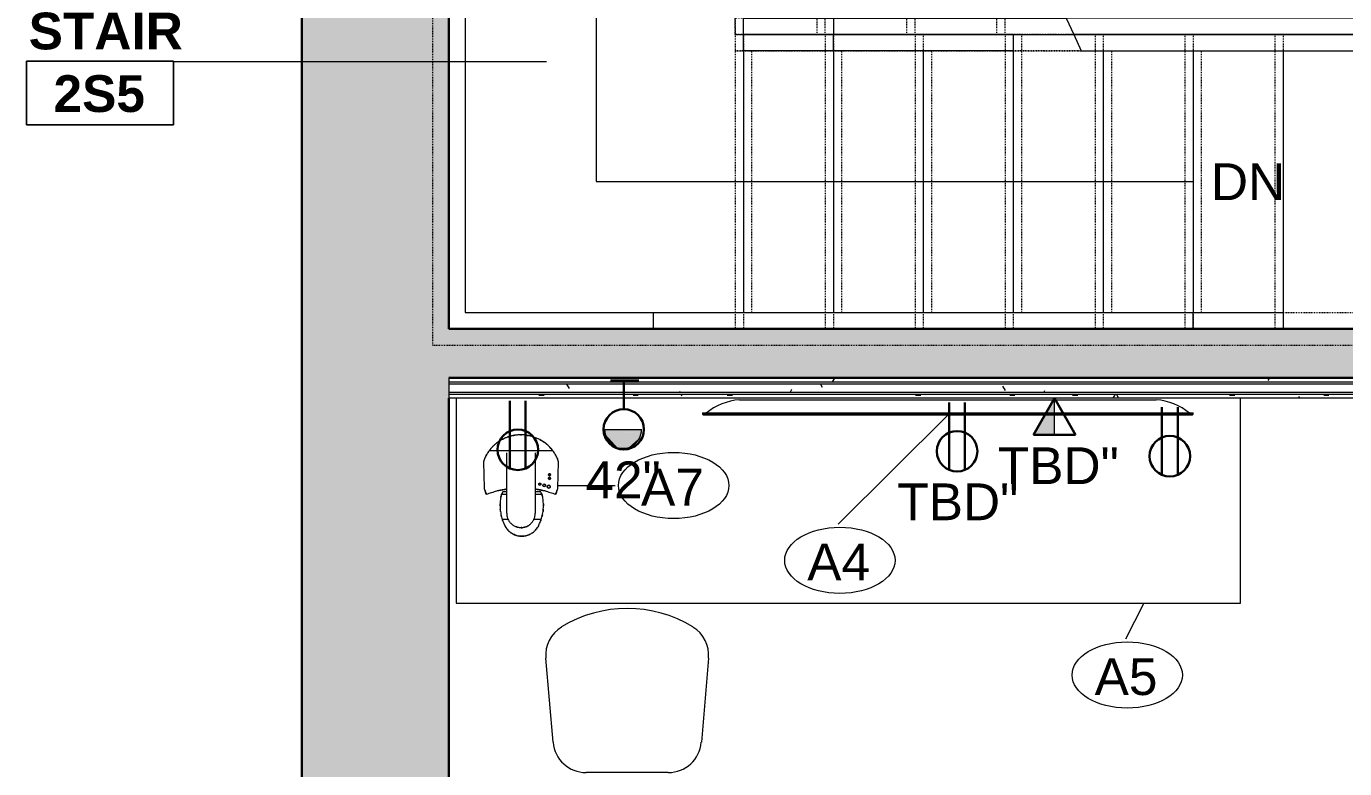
# Model space of a CAD drawing. Header units: inches. Extents: x -1176 to 1507, y -2563 to 978.
# Drawn here: x -1068.7 to -907.5, y -1163.1 to -1072.3 of the extents above; entities that cross this region are included whole.
import ezdxf

# ---------------------------------------------------------------- set-up
doc = ezdxf.new("R2010")
doc.units = ezdxf.units.IN
doc.header["$MEASUREMENT"] = 0
doc.linetypes.add('Overhead 1_16_', pattern=[0.101562, 0.0625, -0.039062])
for name, color, linetype, lineweight in [('A-ANNO-NOTE', 131, 'Continuous', 40), ('A-AREA-IDEN', 2, 'Continuous', 9), ('A-DETL-MBND', 5, 'Continuous', 18), ('A-FLOR', 192, 'Continuous', 18), ('A-FLOR-HRAL', 11, 'Continuous', 18), ('A-WALL', 113, 'Continuous', 18), ('A-WALL-PATT', 111, 'Continuous', 18), ('I-FURN', 30, 'Continuous', 9), ('I-WALL', 2, 'Continuous', 18), ('Q-CASE', 31, 'Continuous', 9), ('Q-SPCQ', 91, 'Continuous', 9), ('Q-SPCQ-IDEN', 132, 'Continuous', 9), ('S-STRS', 31, 'Continuous', 18), ('S-STRS-ANNO', 31, 'Continuous', 9), ('S-STRS-IDEN', 31, 'Continuous', 9), ('S-STRS-MBND', 31, 'Continuous', 18)]:
    doc.layers.add(name, color=color, linetype=linetype, lineweight=lineweight)
doc.styles.add('Arial', font='arial.ttf', dxfattribs={"height": 4.5})
doc.styles.add('Swis721 Lt BT', font='swissl.ttf', dxfattribs={"height": 4.5})
doc.styles.add('Swis721 Lt BT_B', font='', dxfattribs={"height": 4.5})
doc.styles.get('Swis721 Lt BT_B').set_extended_font_data('Swis721 Lt BT', bold=True)
pattern_1 = [(0, (0, 0), (15.36, 3.84), [0.634, -10.886, 0.634, -10.886, -61.44]), (0, (0, 0), (15.36, 3.84), [-23.04, 0.634, -22.406, 0.634, -10.886, -26.88]), (0, (0, 0), (15.36, 3.84), [-57.6, 0.634, -7.046, 0.634, -18.566]), (120, (5.76, 1.92), (-11.005538, 11.38215), [0.634, -10.886, 0.634, -10.886, -61.44]), (120, (5.76, 1.92), (-11.005538, 11.38215), [-23.04, 0.634, -22.406, 0.634, -10.886, -26.88]), (120, (5.76, 1.92), (-11.005538, 11.38215), [-57.6, 0.634, -7.046, 0.634, -18.566]), (240, (7.68, 9.6), (-4.354462, -15.22215), [0.634, -10.886, 0.634, -10.886, -61.44]), (240, (7.68, 9.6), (-4.354462, -15.22215), [-23.04, 0.634, -22.406, 0.634, -10.886, -26.88]), (240, (7.68, 9.6), (-4.354462, -15.22215), [-57.6, 0.634, -7.046, 0.634, -18.566])]

# ---------------------------------------------------------------- blocks, each defined once
blk = doc.blocks.new('Top Rail Type - Top Rail_Internal_-6954584-2nd Floor Power _ Signal')
at = {"layer": 'A-FLOR-HRAL', "lineweight": 9}
for p, q in [((-970.04, -1037.3), (-970.04, -1039.3)), ((-981.04, -1039.3), (-1015.06, -1039.3)), ((-1015.06, -1039.3), (-1015.06, -1107.3)), ((-970.04, -1039.3), (-981.04, -1039.3)), ((-956.5, -1039.3), (-970.04, -1039.3)), ((-1015.06, -1107.3), (-992.04, -1107.3)), ((-992.04, -1109.3), (-992.04, -1107.3)), ((-992.04, -1107.3), (-981.04, -1107.3)), ((-981.04, -1107.3), (-926.04, -1107.3)), ((-926.04, -1109.3), (-926.04, -1107.3)), ((-926.04, -1107.3), (-915.04, -1107.3)), ((-915.04, -1107.3), (-915.04, -1109.3))]:
    blk.add_line(p, q, dxfattribs=at)
blk = doc.blocks.new('Top Rail Type - Top Rail_Internal_-V12-2nd Floor Power _ Signal')
at = {"layer": 'A-FLOR-HRAL', "lineweight": 9}
for p, q in [((-1015.06, -1039.3), (-1015.06, -1107.3)), ((-970.04, -1039.3), (-1015.06, -1039.3)), ((-956.5, -1039.3), (-970.04, -1039.3)), ((-1015.06, -1107.3), (-992.04, -1107.3)), ((-992.04, -1107.3), (-926.04, -1107.3)), ((-926.04, -1107.3), (-915.04, -1107.3)), ((-915.04, -1107.3), (-915.04, -1109.3))]:
    blk.add_line(p, q, dxfattribs=at)
blk = doc.blocks.new('Top Rail Type - Top Rail_Internal_-6954602-2nd Floor Power _ Signal')
at = {"layer": 'A-DETL-MBND', "lineweight": 9}
for p, q in [((-981.04, -1073.3), (-981.04, -1071.3)), ((-981.04, -1071.3), (-970.04, -1071.3)), ((-970.04, -1071.3), (-941.58, -1071.3)), ((-970.04, -1071.3), (-970.04, -1073.3)), ((-970.04, -1073.3), (-981.04, -1073.3)), ((-981.04, -1075.3), (-981.04, -1073.3)), ((-981.04, -1073.3), (-970.04, -1073.3)), ((-948.04, -1073.3), (-970.04, -1073.3)), ((-970.04, -1075.3), (-970.04, -1073.3)), ((-970.04, -1073.3), (-948.04, -1073.3)), ((-970.04, -1075.3), (-981.04, -1075.3)), ((-948.04, -1075.3), (-970.04, -1075.3))]:
    blk.add_line(p, q, dxfattribs=at)
blk = doc.blocks.new('F-Chairs - Side 01-V21-2nd Floor Power _ Signal')
at = {"layer": 'I-FURN'}
for p, q in [((-9.07, 9.03), (-9.96, 19.32)), ((9.96, 19.32), (9.07, 9.03)), ((5.02, 5.32), (-5.02, 5.32)), ((-9.57, 3.52), (-8.8, 4.64)), ((8.8, 4.64), (9.57, 3.52))]:
    blk.add_line(p, q, dxfattribs=at)
for centre, radius, start, end in [((0, 10.06), 15.35, 58.407, 121.593), ((-5.91, 19.67), 4.06, 121.593, 184.9697), ((5.91, 19.67), 4.06, 355.0303, 58.407), ((-5.02, 9.38), 4.06, 184.9697, 270), ((5.02, 9.38), 4.06, 270, 355.0303), ((0, 17.51), 16.94, 235.6197, 304.3803), ((0, 17.51), 15.59, 235.6197, 304.3803)]:
    blk.add_arc(centre, radius, start, end, dxfattribs=at)
blk = doc.blocks.new('Desk47 - Desk-6998326-2nd Floor Power _ Signal')
at = {"layer": 'Q-CASE'}
for p, q in [((2222.59, 463.77), (2222.59, 438.71)), ((2318.5, 438.71), (2318.5, 463.77)), ((2222.59, 438.71), (2318.5, 438.71))]:
    blk.add_line(p, q, dxfattribs=at)
blk = doc.blocks.new('Top Rail Type - Top Rail_Internal_-V65-2nd Floor Power _ Signal')
at = {"layer": 'A-FLOR-HRAL', "linetype": 'Overhead 1_16_', "lineweight": 9}
for p, q in [((-1017.06, -1037.3), (-1017.06, -1109.3)), ((-971.04, -1037.3), (-1017.06, -1037.3)), ((-957.44, -1037.3), (-971.04, -1037.3)), ((-1015.06, -1039.3), (-1015.06, -1107.3)), ((-971.04, -1039.3), (-1015.06, -1039.3)), ((-956.5, -1039.3), (-971.04, -1039.3)), ((-1015.06, -1107.3), (-993.04, -1107.3)), ((-993.04, -1107.3), (-905.04, -1107.3)), ((-905.04, -1107.3), (-894.04, -1107.3)), ((-894.04, -1107.3), (-894.04, -1109.3)), ((-1017.06, -1109.3), (-993.04, -1109.3)), ((-993.04, -1109.3), (-905.04, -1109.3)), ((-905.04, -1109.3), (-894.04, -1109.3))]:
    blk.add_line(p, q, dxfattribs=at)
at = {"layer": 'A-FLOR-HRAL', "lineweight": 9}
for p, q in [((-957.44, -1037.3), (-956.5, -1039.3)), ((-899.54, -1037.3), (-957.44, -1037.3)), ((-894.04, -1039.3), (-894.04, -1037.3)), ((-894.04, -1039.3), (-956.5, -1039.3))]:
    blk.add_line(p, q, dxfattribs=at)
blk = doc.blocks.new('Top Rail Type - Top Rail_Internal_-7064918-2nd Floor Power _ Signal')
at = {"layer": 'A-FLOR-HRAL', "linetype": 'Overhead 1_16_', "lineweight": 9}
for p, q in [((-982.04, -1073.3), (-982.04, -1071.3)), ((-971.04, -1071.3), (-982.04, -1071.3)), ((-941.58, -1071.3), (-971.04, -1071.3)), ((-971.04, -1073.3), (-982.04, -1073.3)), ((-982.04, -1073.3), (-982.04, -1075.3)), ((-982.04, -1073.3), (-971.04, -1073.3)), ((-940.65, -1073.3), (-971.04, -1073.3)), ((-971.04, -1073.3), (-940.65, -1073.3)), ((-982.04, -1075.3), (-971.04, -1075.3)), ((-971.04, -1075.3), (-939.72, -1075.3))]:
    blk.add_line(p, q, dxfattribs=at)
at = {"layer": 'A-FLOR-HRAL', "lineweight": 9}
for p, q in [((-941.58, -1071.3), (-940.65, -1073.3)), ((-894.04, -1071.3), (-941.58, -1071.3)), ((-894.04, -1073.3), (-894.04, -1071.3)), ((-894.04, -1073.3), (-940.65, -1073.3)), ((-940.65, -1073.3), (-939.72, -1075.3)), ((-940.65, -1073.3), (-894.04, -1073.3)), ((-894.04, -1073.3), (-894.04, -1075.3)), ((-939.72, -1075.3), (-894.04, -1075.3))]:
    blk.add_line(p, q, dxfattribs=at)
blk = doc.blocks.new('A-Flat_Screen_TV - OLED 65B6P 65_-7076475-2nd Floor Power _ Signal')
at = {"layer": 'Q-SPCQ'}
for p, q in [((-29.94, 0.06), (29.94, 0.06)), ((-29.94, 0.06), (-29.94, 0)), ((29.94, 0), (29.94, 0.06)), ((-30, 0), (30, 0)), ((-30, 0), (-30, -0.19)), ((30, -0.19), (-30, -0.19)), ((30, -0.19), (30, 0)), ((25.5, -1.81), (-25.5, -1.81))]:
    blk.add_line(p, q, dxfattribs=at)
for centre, start, end in [((-24.9, 5.58), 231.0344, 265.3628), ((24.9, 5.58), 274.6372, 308.9656)]:
    blk.add_arc(centre, 7.41, start, end, dxfattribs=at)
blk = doc.blocks.new('Keurig_Coffee_Maker_18764 - Keurig_Coffee_Maker_18764-V105-2nd Floor Power _ Signal')
at = {"layer": 'Q-SPCQ'}
for p, q in [((-0.05, 6.52), (0, 6.52)), ((-0.05, 6.52), (0, 6.52)), ((3.9, 4.57), (-3.9, 4.57)), ((-1.75, -3.08), (-1.75, 4.31)), ((1.75, 4.31), (1.75, -3.08)), ((-1.75, -0.79), (-2.38, -0.79)), ((-1.75, -0.47), (-2.24, -0.47)), ((2.42, -0.47), (1.75, -0.47)), ((2.56, -0.79), (1.75, -0.79)), ((-2.29, -3.82), (-1.56, -3.82)), ((-0.6, -4.72), (-0.61, -4.75)), ((-0.6, -4.72), (-0.61, -4.75)), ((-0.6, -4.72), (-0.61, -4.75)), ((-0.61, -4.75), (-0.53, -4.77)), ((-0.53, -4.77), (-0.61, -4.75)), ((-0.61, -4.75), (-0.53, -4.77)), ((-0.53, -4.77), (-0.61, -4.75)), ((-0.61, -4.75), (-0.53, -4.77)), ((-0.53, -4.77), (-0.61, -4.75)), ((-0.6, -4.72), (-0.52, -4.74)), ((-0.52, -4.74), (-0.6, -4.72)), ((-0.6, -4.72), (-0.52, -4.74)), ((-0.52, -4.74), (-0.6, -4.72)), ((-0.6, -4.72), (-0.52, -4.74)), ((-0.52, -4.74), (-0.6, -4.72)), ((-0.53, -4.77), (-0.52, -4.74)), ((-0.53, -4.77), (-0.52, -4.74)), ((-0.53, -4.77), (-0.52, -4.74)), ((-0.51, -4.75), (-0.43, -4.77)), ((-0.51, -4.75), (-0.51, -4.78)), ((-0.43, -4.8), (-0.51, -4.78)), ((-0.43, -4.77), (-0.35, -4.79)), ((-0.43, -4.8), (-0.43, -4.77)), ((-0.36, -4.82), (-0.43, -4.8)), ((-0.35, -4.79), (-0.36, -4.82)), ((-0.3, -4.8), (-0.31, -4.83)), ((-0.11, -4.85), (-0.31, -4.83)), ((-0.3, -4.8), (-0.11, -4.82)), ((-0.11, -4.82), (-0.11, -4.85)), ((-0.04, -4.82), (0.03, -4.82)), ((-0.04, -4.82), (-0.04, -4.86)), ((0.03, -4.82), (0.12, -4.82)), ((0.12, -4.82), (0.03, -4.82)), ((0.03, -4.85), (0.03, -4.82)), ((0.12, -4.82), (0.2, -4.81)), ((0.12, -4.82), (0.13, -4.85)), ((0.2, -4.81), (0.2, -4.84)), ((0.27, -4.8), (0.3, -4.8)), ((0.28, -4.83), (0.27, -4.8)), ((0.44, -4.8), (0.28, -4.83)), ((0.34, -4.79), (0.43, -4.77)), ((0.43, -4.77), (0.49, -4.75)), ((0.44, -4.77), (0.45, -4.8)), ((0.5, -4.78), (0.44, -4.8)), ((0.44, -4.8), (0.44, -4.8)), ((0.44, -4.8), (0.44, -4.8)), ((0.49, -4.75), (0.46, -4.76)), ((0.46, -4.76), (0.52, -4.75)), ((0.46, -4.76), (0.47, -4.79)), ((0.52, -4.78), (0.47, -4.79)), ((0.47, -4.79), (0.5, -4.78)), ((0.5, -4.78), (0.49, -4.75)), ((0.49, -4.75), (0.49, -4.75)), ((0.49, -4.75), (0.5, -4.78)), ((0.49, -4.75), (0.5, -4.78)), ((0.51, -4.78), (0.5, -4.75)), ((0.5, -4.78), (0.5, -4.78)), ((0.52, -4.75), (0.52, -4.78)), ((0.57, -4.73), (0.64, -4.7)), ((0.57, -4.73), (0.58, -4.76)), ((0.65, -4.73), (0.58, -4.76)), ((0.65, -4.73), (0.64, -4.7)), ((0.74, -4.66), (0.7, -4.68)), ((0.7, -4.68), (0.74, -4.66)), ((0.7, -4.68), (0.71, -4.71)), ((0.76, -4.68), (0.71, -4.71)), ((0.71, -4.71), (0.75, -4.69)), ((0.74, -4.66), (0.89, -4.58)), ((0.9, -4.61), (0.76, -4.68)), ((0.89, -4.58), (0.91, -4.61)), ((0.89, -4.58), (0.9, -4.61)), ((1.56, -3.82), (2.47, -3.82)), ((0.03, -4.85), (-0.04, -4.86)), ((0.03, -4.85), (0.13, -4.85)), ((0.13, -4.85), (0.03, -4.85)), ((0.2, -4.84), (0.13, -4.85))]:
    blk.add_line(p, q, dxfattribs=at)
at = {"layer": 'Q-SPCQ', "flags": 128}
for points in [[(-4.6, 3.21), (-4.56, 1.59), (-4.52, 0.02)], [(4.52, 0.02), (4.56, 1.59), (4.6, 3.21)]]:
    blk.add_lwpolyline(points, dxfattribs=at)
at = {"layer": 'Q-SPCQ'}
for centre, radius, start, end in [((3.48, 1.64), 0.125, 90, 270), ((3.48, 1.64), 0.125, 270, 90), ((2.3, 0.48), 0.125, 90, 270), ((2.3, 0.48), 0.125, 270, 90), ((2.84, 0.34), 0.156, 90, 270), ((2.84, 0.34), 0.156, 270, 90), ((3.4, 0.17), 0.187, 90, 270), ((3.48, 1.19), 0.125, 90, 270), ((3.4, 0.17), 0.187, 270, 90), ((3.48, 1.19), 0.125, 270, 90)]:
    blk.add_arc(centre, radius, start, end, dxfattribs=at)
for points, knots in [([(-0.05, 6.52), (-0.17, 6.51), (-0.34, 6.51), (-0.57, 6.49), (-0.74, 6.47), (-0.9, 6.44), (-1.07, 6.41), (-1.22, 6.37), (-1.38, 6.32), (-1.53, 6.28), (-1.68, 6.23), (-1.82, 6.17), (-2.01, 6.09), (-2.25, 5.98), (-2.6, 5.78), (-3.02, 5.49), (-3.49, 5.07), (-3.77, 4.75), (-3.9, 4.57)], [0, 0, 0, 0, 0.071429, 0.107143, 0.142857, 0.178571, 0.214286, 0.25, 0.285714, 0.321429, 0.357143, 0.392857, 0.428571, 0.5, 0.571429, 0.714286, 0.857143, 1, 1, 1, 1]), ([(-0.95, 6.43), (-0.9, 6.44), (-0.84, 6.45), (-0.78, 6.46), (-0.77, 6.46)], [0.7967468, 0.7967468, 0.7967468, 0.7967468, 0.83333333, 0.8389164, 0.8389164, 0.8389164, 0.8389164]), ([(2.29, 5.93), (2.15, 6), (1.95, 6.1), (1.67, 6.21), (1.49, 6.28), (1.34, 6.32), (1.23, 6.35), (1.11, 6.38), (1, 6.41), (0.88, 6.43), (0.76, 6.45), (0.63, 6.47), (0.47, 6.49), (0.26, 6.51), (0.09, 6.52), (0, 6.52)], [0, 0, 0, 0, 0.2, 0.3, 0.4, 0.45, 0.5, 0.55, 0.6, 0.65, 0.7, 0.75, 0.8, 0.9, 1, 1, 1, 1]), ([(0.86, 6.44), (0.84, 6.44), (0.79, 6.45), (0.74, 6.46), (0.71, 6.46)], [0.6380075, 0.6380075, 0.6380075, 0.6380075, 0.66666667, 0.70124078, 0.70124078, 0.70124078, 0.70124078]), ([(0.71, 6.46), (0.74, 6.46), (0.79, 6.45), (0.84, 6.44), (0.86, 6.44)], [0.29875922, 0.29875922, 0.29875922, 0.29875922, 0.33333333, 0.3619925, 0.3619925, 0.3619925, 0.3619925]), ([(-3.29, 5.25), (-3.33, 5.21), (-3.38, 5.16), (-3.43, 5.11), (-3.44, 5.1)], [0.69518211, 0.69518211, 0.69518211, 0.69518211, 0.75, 0.76572997, 0.76572997, 0.76572997, 0.76572997]), ([(-3.44, 5.1), (-3.43, 5.11), (-3.38, 5.16), (-3.33, 5.21), (-3.29, 5.25)], [0.1564995, 0.1564995, 0.1564995, 0.1564995, 0.16666667, 0.20361514, 0.20361514, 0.20361514, 0.20361514]), ([(-2.92, 5.56), (-2.89, 5.58), (-2.83, 5.62), (-2.76, 5.67), (-2.72, 5.7)], [0.31217337, 0.31217337, 0.31217337, 0.31217337, 0.33333333, 0.36744629, 0.36744629, 0.36744629, 0.36744629]), ([(-2.71, 5.7), (-2.75, 5.67), (-2.82, 5.63), (-2.89, 5.58), (-2.91, 5.56)], [0.45011637, 0.45011637, 0.45011637, 0.45011637, 0.5, 0.53251443, 0.53251443, 0.53251443, 0.53251443]), ([(-2.1, 6.05), (-2.13, 6.04), (-2.2, 6), (-2.28, 5.96), (-2.32, 5.94)], [0.21472031, 0.21472031, 0.21472031, 0.21472031, 0.25, 0.2976691, 0.2976691, 0.2976691, 0.2976691]), ([(-1.68, 6.23), (-1.62, 6.25), (-1.55, 6.27), (-1.48, 6.3), (-1.45, 6.3)], [0.62860412, 0.62860412, 0.62860412, 0.62860412, 0.66666667, 0.6809642, 0.6809642, 0.6809642, 0.6809642]), ([(1.62, 6.23), (1.6, 6.23), (1.57, 6.25), (1.54, 6.26), (1.52, 6.26)], [0.30422338, 0.30422338, 0.30422338, 0.30422338, 0.33333333, 0.34939051, 0.34939051, 0.34939051, 0.34939051]), ([(1.52, 6.26), (1.54, 6.26), (1.57, 6.25), (1.6, 6.23), (1.62, 6.23)], [0.65060949, 0.65060949, 0.65060949, 0.65060949, 0.66666667, 0.69577662, 0.69577662, 0.69577662, 0.69577662]), ([(2.85, 5.59), (2.8, 5.62), (2.62, 5.75), (2.43, 5.85), (2.29, 5.93)], [0.8, 0.8, 0.8, 0.8, 0.85, 1, 1, 1, 1]), ([(3.39, 5.15), (3.3, 5.23), (3.18, 5.34), (3.06, 5.44), (3.04, 5.45)], [0.585474, 0.585474, 0.585474, 0.585474, 0.7, 0.7283145, 0.7283145, 0.7283145, 0.7283145]), ([(3.04, 5.45), (3.15, 5.37), (3.27, 5.27), (3.38, 5.16), (3.39, 5.15)], [0.2716855, 0.2716855, 0.2716855, 0.2716855, 0.4, 0.414526, 0.414526, 0.414526, 0.414526]), ([(3.85, 4.63), (3.84, 4.65), (3.75, 4.77), (3.65, 4.88), (3.56, 4.97)], [0.3739159, 0.3739159, 0.3739159, 0.3739159, 0.4, 0.5097654, 0.5097654, 0.5097654, 0.5097654]), ([(-4.2, 4.12), (-4.2, 4.11), (-4.23, 4.06), (-4.26, 4), (-4.28, 3.96)], [0.4751172, 0.4751172, 0.4751172, 0.4751172, 0.5, 0.6286599, 0.6286599, 0.6286599, 0.6286599]), ([(-4.28, 3.96), (-4.26, 4), (-4.23, 4.06), (-4.2, 4.11), (-4.2, 4.12)], [0.3713401, 0.3713401, 0.3713401, 0.3713401, 0.5, 0.5248828, 0.5248828, 0.5248828, 0.5248828]), ([(3.48, 1.51), (3.47, 1.51), (3.46, 1.51), (3.44, 1.52), (3.42, 1.53), (3.4, 1.54), (3.39, 1.56), (3.37, 1.58), (3.36, 1.61), (3.36, 1.64), (3.36, 1.66)], [0, 0, 0, 0, 0.0555556, 0.1111111, 0.1666667, 0.2222222, 0.2777778, 0.3333333, 0.4444444, 0.5555556, 0.5555556, 0.5555556, 0.5555556]), ([(3.4, 1.73), (3.4, 1.73), (3.41, 1.74), (3.44, 1.75), (3.46, 1.76), (3.48, 1.76)], [0.7777778, 0.7777778, 0.7777778, 0.7777778, 0.7916667, 0.8611111, 1, 1, 1, 1]), ([(3.61, 1.66), (3.61, 1.64), (3.61, 1.61), (3.59, 1.58), (3.58, 1.56), (3.56, 1.54), (3.53, 1.52), (3.5, 1.51), (3.48, 1.51)], [0.4444444, 0.4444444, 0.4444444, 0.4444444, 0.5833333, 0.6527778, 0.7222222, 0.7916667, 0.8611111, 1, 1, 1, 1]), ([(2.3, 0.35), (2.3, 0.35), (2.28, 0.36), (2.27, 0.36), (2.26, 0.36), (2.24, 0.37), (2.23, 0.38), (2.22, 0.39), (2.21, 0.4), (2.19, 0.42), (2.18, 0.46), (2.18, 0.5), (2.19, 0.54), (2.2, 0.55), (2.22, 0.57), (2.23, 0.58), (2.26, 0.6), (2.28, 0.6), (2.3, 0.6)], [0, 0, 0, 0, 0.055556, 0.083333, 0.111111, 0.166667, 0.194444, 0.222222, 0.277778, 0.333333, 0.444444, 0.583333, 0.652778, 0.722222, 0.756944, 0.791667, 0.861111, 1, 1, 1, 1]), ([(2.3, 0.6), (2.31, 0.6), (2.33, 0.6), (2.35, 0.6), (2.36, 0.59), (2.38, 0.58), (2.39, 0.57), (2.4, 0.56), (2.42, 0.53), (2.43, 0.5), (2.43, 0.46), (2.42, 0.42), (2.4, 0.4), (2.39, 0.39), (2.38, 0.38), (2.35, 0.36), (2.32, 0.35), (2.3, 0.35)], [0, 0, 0, 0, 0.055556, 0.111111, 0.166667, 0.194444, 0.222222, 0.277778, 0.333333, 0.444444, 0.583333, 0.652778, 0.722222, 0.756944, 0.791667, 0.861111, 1, 1, 1, 1]), ([(2.79, 0.19), (2.78, 0.19), (2.77, 0.2), (2.75, 0.21), (2.74, 0.22), (2.72, 0.24), (2.7, 0.27), (2.68, 0.31), (2.69, 0.36), (2.7, 0.41), (2.72, 0.43), (2.73, 0.44), (2.74, 0.45), (2.74, 0.45)], [0.1111111, 0.1111111, 0.1111111, 0.1111111, 0.1666667, 0.1944444, 0.2222222, 0.2777778, 0.3333333, 0.4444444, 0.5833333, 0.6527778, 0.7222222, 0.7569444, 0.7777778, 0.7777778, 0.7777778, 0.7777778]), ([(2.84, 0.49), (2.85, 0.49), (2.87, 0.49), (2.88, 0.49), (2.9, 0.48), (2.92, 0.47), (2.93, 0.46), (2.95, 0.45), (2.96, 0.43), (2.98, 0.4), (3, 0.36), (3, 0.31), (2.99, 0.27), (2.98, 0.26), (2.98, 0.26)], [0, 0, 0, 0, 0.0555556, 0.0833333, 0.1111111, 0.1666667, 0.1944444, 0.2222222, 0.2777778, 0.3333333, 0.4444444, 0.5833333, 0.6527778, 0.6666667, 0.6666667, 0.6666667, 0.6666667]), ([(2.94, 0.22), (2.94, 0.22), (2.94, 0.21), (2.93, 0.2), (2.9, 0.19), (2.88, 0.18), (2.85, 0.18), (2.84, 0.18)], [0.7777778, 0.7777778, 0.7777778, 0.7777778, 0.7916667, 0.8263889, 0.8611111, 0.9305556, 1, 1, 1, 1]), ([(3.21, 0.17), (3.21, 0.19), (3.21, 0.21), (3.23, 0.25), (3.25, 0.28), (3.26, 0.3), (3.27, 0.31), (3.27, 0.31)], [0.5117541, 0.5117541, 0.5117541, 0.5117541, 0.5833333, 0.6527778, 0.7222222, 0.7569444, 0.7777778, 0.7777778, 0.7777778, 0.7777778]), ([(3.48, 1.06), (3.47, 1.06), (3.46, 1.06), (3.44, 1.07), (3.42, 1.08), (3.4, 1.09), (3.39, 1.11), (3.37, 1.13), (3.36, 1.17), (3.36, 1.21), (3.37, 1.24), (3.38, 1.27), (3.4, 1.29), (3.44, 1.31), (3.46, 1.31), (3.48, 1.31)], [0, 0, 0, 0, 0.055556, 0.111111, 0.166667, 0.222222, 0.277778, 0.333333, 0.444444, 0.583333, 0.652778, 0.722222, 0.791667, 0.861111, 1, 1, 1, 1]), ([(3.4, 0.36), (3.41, 0.36), (3.43, 0.35), (3.45, 0.35), (3.46, 0.35), (3.46, 0.34)], [0, 0, 0, 0, 0.0555556, 0.0833333, 0.1111111, 0.1111111, 0.1111111, 0.1111111]), ([(3.61, 1.21), (3.61, 1.19), (3.61, 1.16), (3.59, 1.13), (3.58, 1.11), (3.57, 1.1), (3.56, 1.09), (3.53, 1.07), (3.5, 1.06), (3.48, 1.06)], [0.4444444, 0.4444444, 0.4444444, 0.4444444, 0.5833333, 0.6527778, 0.7222222, 0.7569444, 0.7916667, 0.8611111, 1, 1, 1, 1]), ([(3.58, 0.2), (3.59, 0.17), (3.59, 0.13), (3.57, 0.08), (3.55, 0.06), (3.53, 0.04), (3.51, 0.02), (3.5, 0.01), (3.5, 0.01)], [0.4444444, 0.4444444, 0.4444444, 0.4444444, 0.5833333, 0.6527778, 0.7222222, 0.7569444, 0.7916667, 0.8262277, 0.8262277, 0.8262277, 0.8262277]), ([(3.52, 0.31), (3.53, 0.3), (3.54, 0.29), (3.56, 0.26), (3.57, 0.24), (3.58, 0.23)], [0.2222222, 0.2222222, 0.2222222, 0.2222222, 0.2777778, 0.3333333, 0.3930826, 0.3930826, 0.3930826, 0.3930826]), ([(-2.94, -0.35), (-2.62, -0.27), (-2.22, -0.19), (-1.82, -0.13), (-1.75, -0.12)], [0, 0, 0, 0, 0.1666667, 0.2038689, 0.2038689, 0.2038689, 0.2038689]), ([(-1.89, -0.14), (-1.95, -0.15), (-2.3, -0.21), (-2.65, -0.28), (-2.94, -0.35)], [0.8210261, 0.8210261, 0.8210261, 0.8210261, 0.85, 1, 1, 1, 1]), ([(-2.4, -0.85), (-2.39, -0.83), (-2.38, -0.79), (-2.36, -0.74), (-2.34, -0.7), (-2.34, -0.68), (-2.33, -0.67)], [0, 0, 0, 0, 0.0555556, 0.1111111, 0.1388889, 0.1661222, 0.1661222, 0.1661222, 0.1661222]), ([(-2.24, -0.47), (-2.24, -0.47), (-2.24, -0.47), (-2.24, -0.48), (-2.25, -0.49), (-2.26, -0.51), (-2.27, -0.53), (-2.28, -0.55), (-2.29, -0.57), (-2.29, -0.58), (-2.3, -0.6), (-2.31, -0.62), (-2.33, -0.66), (-2.35, -0.72), (-2.37, -0.76), (-2.38, -0.79)], [0.5262054, 0.5262054, 0.5262054, 0.5262054, 0.5555556, 0.6111111, 0.6388889, 0.6666667, 0.7083333, 0.75, 0.7708333, 0.78125, 0.7916667, 0.8333333, 0.875, 0.9166667, 1, 1, 1, 1]), ([(1.75, -0.12), (1.82, -0.13), (2.22, -0.19), (2.62, -0.27), (2.94, -0.35)], [0.7961218, 0.7961218, 0.7961218, 0.7961218, 0.8333333, 1, 1, 1, 1]), ([(2.56, -0.79), (2.56, -0.77), (2.54, -0.73), (2.52, -0.68), (2.51, -0.65), (2.49, -0.62), (2.48, -0.6), (2.47, -0.58), (2.46, -0.56), (2.46, -0.54), (2.45, -0.52), (2.44, -0.51), (2.43, -0.49), (2.43, -0.48), (2.42, -0.47), (2.42, -0.47), (2.42, -0.47)], [0, 0, 0, 0, 0.0555556, 0.1111111, 0.1388889, 0.1666667, 0.1944444, 0.2222222, 0.25, 0.2777778, 0.3055556, 0.3333333, 0.3611111, 0.3888889, 0.4444444, 0.4737946, 0.4737946, 0.4737946, 0.4737946]), ([(2.52, -0.67), (2.52, -0.68), (2.53, -0.7), (2.54, -0.74), (2.56, -0.79), (2.58, -0.83), (2.58, -0.85)], [0.8338778, 0.8338778, 0.8338778, 0.8338778, 0.8611111, 0.8888889, 0.9444444, 1, 1, 1, 1]), ([(3.4, -0.02), (3.39, -0.02), (3.37, -0.02), (3.35, -0.01), (3.34, -0.01), (3.33, -0.01)], [0, 0, 0, 0, 0.0555556, 0.0833333, 0.1111111, 0.1111111, 0.1111111, 0.1111111]), ([(3.44, -0.01), (3.44, -0.01), (3.43, -0.02), (3.41, -0.02), (3.4, -0.02)], [0.92827136, 0.92827136, 0.92827136, 0.92827136, 0.93055556, 1, 1, 1, 1]), ([(-1.75, -3.08), (-1.75, -3.18), (-1.73, -3.38), (-1.66, -3.67), (-1.55, -3.9), (-1.45, -4.07), (-1.36, -4.19), (-1.26, -4.3), (-1.14, -4.4), (-1.02, -4.5), (-0.9, -4.58), (-0.76, -4.65), (-0.62, -4.72), (-0.47, -4.77), (-0.3, -4.8), (-0.12, -4.83), (0.08, -4.83), (0.28, -4.81), (0.47, -4.77), (0.65, -4.7), (0.83, -4.62), (0.99, -4.52), (1.15, -4.4), (1.28, -4.27), (1.4, -4.13), (1.51, -3.97), (1.62, -3.75), (1.72, -3.46), (1.75, -3.21), (1.75, -3.08)], [0, 0, 0, 0, 0.055556, 0.111111, 0.166667, 0.194444, 0.222222, 0.25, 0.277778, 0.305556, 0.333333, 0.361111, 0.388889, 0.416667, 0.444444, 0.479167, 0.513889, 0.548611, 0.583333, 0.618056, 0.652778, 0.6875, 0.722222, 0.756944, 0.791667, 0.826389, 0.861111, 0.930556, 1, 1, 1, 1]), ([(2.72, -2.59), (2.72, -2.6), (2.71, -2.69), (2.71, -2.78), (2.7, -2.86)], [0.38887206, 0.38887206, 0.38887206, 0.38887206, 0.4, 0.46606846, 0.46606846, 0.46606846, 0.46606846]), ([(-2.38, -3.52), (-2.39, -3.45), (-2.41, -3.36), (-2.44, -3.27), (-2.44, -3.26)], [0.3370694, 0.3370694, 0.3370694, 0.3370694, 0.4, 0.41654848, 0.41654848, 0.41654848, 0.41654848]), ([(-2.21, -4.05), (-2.22, -4.03), (-2.23, -3.98), (-2.25, -3.94), (-2.25, -3.93)], [0.17849533, 0.17849533, 0.17849533, 0.17849533, 0.2, 0.21629659, 0.21629659, 0.21629659, 0.21629659]), ([(-1.37, -5.35), (-1.4, -5.33), (-1.51, -5.23), (-1.7, -5.03), (-1.84, -4.83), (-1.9, -4.72)], [0.2514335, 0.2514335, 0.2514335, 0.2514335, 0.3333333, 0.6666667, 1, 1, 1, 1]), ([(-0.54, -5.79), (-0.61, -5.77), (-0.72, -5.74), (-0.81, -5.69), (-0.84, -5.68)], [0.743068, 0.743068, 0.743068, 0.743068, 0.8333333, 0.8659614, 0.8659614, 0.8659614, 0.8659614]), ([(0.57, -5.83), (0.55, -5.83), (0.25, -5.89), (-0.07, -5.88), (-0.37, -5.83), (-0.39, -5.83)], [0.3169727, 0.3169727, 0.3169727, 0.3169727, 0.3333333, 0.6666667, 0.6832336, 0.6832336, 0.6832336, 0.6832336]), ([(1.02, -5.68), (1, -5.69), (0.9, -5.73), (0.8, -5.77), (0.72, -5.79)], [0.1342297, 0.1342297, 0.1342297, 0.1342297, 0.1666667, 0.2573673, 0.2573673, 0.2573673, 0.2573673]), ([(1.86, -5.04), (1.79, -5.13), (1.69, -5.24), (1.58, -5.33), (1.55, -5.35)], [0.3544942, 0.3544942, 0.3544942, 0.3544942, 0.6666667, 0.7490333, 0.7490333, 0.7490333, 0.7490333])]:
    blk.add_open_spline(points, degree=3, knots=knots, dxfattribs=at)
for points in [[(-0.78, 6.46), (-0.84, 6.45), (-0.89, 6.44), (-0.94, 6.43)], [(0.08, 6.52), (0.05, 6.52), (0.03, 6.52), (0, 6.52)], [(0, 6.52), (0.03, 6.52), (0.05, 6.52), (0.08, 6.52)], [(-2.33, 5.93), (-2.25, 5.97), (-2.18, 6.01), (-2.1, 6.05)], [(-1.5, 6.29), (-1.55, 6.27), (-1.61, 6.25), (-1.66, 6.23)], [(-1.45, 6.3), (-1.46, 6.3), (-1.48, 6.29), (-1.5, 6.29)], [(2.29, 5.93), (2.48, 5.83), (2.67, 5.72), (2.85, 5.59)], [(3.9, 4.57), (3.75, 4.77), (3.43, 5.13), (2.89, 5.58), (2.49, 5.82), (2.29, 5.93)], [(3.57, 4.97), (3.67, 4.86), (3.76, 4.75), (3.85, 4.63)], [(-3.9, 4.57), (-4, 4.43), (-4.19, 4.15), (-4.43, 3.69), (-4.55, 3.38), (-4.6, 3.21)], [(-4.44, 3.63), (-4.45, 3.61), (-4.46, 3.59), (-4.47, 3.57)], [(-4.47, 3.57), (-4.46, 3.59), (-4.45, 3.61), (-4.44, 3.63)], [(4.6, 3.21), (4.55, 3.38), (4.43, 3.69), (4.19, 4.15), (4, 4.43), (3.9, 4.57)], [(4.47, 3.57), (4.46, 3.59), (4.45, 3.61), (4.45, 3.62)], [(4.45, 3.62), (4.45, 3.61), (4.46, 3.59), (4.47, 3.57)], [(3.48, 1.76), (3.49, 1.76), (3.51, 1.76), (3.53, 1.75), (3.55, 1.74), (3.56, 1.73), (3.58, 1.72), (3.59, 1.7), (3.59, 1.7)], [(-4.52, 0.02), (-4.48, -0.11), (-4.39, -0.36), (-4.29, -0.61), (-4.23, -0.74)], [(3.23, 0.08), (3.22, 0.1), (3.22, 0.12), (3.21, 0.14)], [(3.33, 0.34), (3.35, 0.35), (3.37, 0.36), (3.4, 0.36)], [(3.48, 1.31), (3.49, 1.31), (3.51, 1.31), (3.53, 1.31), (3.55, 1.3), (3.56, 1.28), (3.58, 1.27), (3.59, 1.26), (3.59, 1.25)], [(4.23, -0.74), (4.29, -0.61), (4.39, -0.36), (4.48, -0.11), (4.52, 0.02)], [(-4.44, -0.22), (-4.41, -0.31), (-4.34, -0.48), (-4.27, -0.65), (-4.23, -0.74)], [(-4.23, -0.74), (-4.27, -0.65), (-4.34, -0.48), (-4.41, -0.31), (-4.44, -0.22)], [(-4.23, -0.74), (-4.02, -0.66), (-3.59, -0.52), (-3.15, -0.4), (-2.94, -0.35)], [(-2.49, -1.24), (-2.53, -1.46), (-2.57, -1.89), (-2.56, -2.55), (-2.46, -3.2), (-2.36, -3.62), (-2.29, -3.82)], [(-2.38, -0.79), (-2.4, -0.86), (-2.45, -1.01), (-2.48, -1.17), (-2.49, -1.24)], [(-2.45, -1.05), (-2.44, -0.98), (-2.42, -0.92), (-2.4, -0.85)], [(-2.07, -0.17), (-1.98, -0.16), (-1.9, -0.15), (-1.81, -0.13)], [(2.94, -0.35), (2.58, -0.26), (2.22, -0.19), (1.86, -0.14)], [(1.9, -0.15), (2.25, -0.2), (2.59, -0.27), (2.94, -0.35)], [(2.47, -3.82), (2.54, -3.62), (2.65, -3.2), (2.74, -2.55), (2.75, -1.89), (2.71, -1.46), (2.68, -1.24)], [(2.68, -1.24), (2.67, -1.17), (2.63, -1.01), (2.59, -0.86), (2.56, -0.79)], [(2.58, -0.85), (2.6, -0.92), (2.62, -0.98), (2.64, -1.05)], [(2.94, -0.35), (3.15, -0.4), (3.59, -0.52), (4.02, -0.66), (4.23, -0.74)], [(4.23, -0.74), (4.27, -0.65), (4.34, -0.48), (4.41, -0.31), (4.44, -0.22)], [(4.44, -0.22), (4.41, -0.31), (4.34, -0.48), (4.27, -0.65), (4.23, -0.74)], [(-2.56, -2.15), (-2.56, -2.08), (-2.56, -2), (-2.55, -1.93)], [(-2.51, -2.85), (-2.52, -2.77), (-2.53, -2.68), (-2.54, -2.59)], [(2.74, -1.93), (2.74, -2), (2.74, -2.07), (2.74, -2.15)], [(-2.29, -3.82), (-2.24, -3.96), (-2.14, -4.23), (-2.02, -4.49), (-1.96, -4.62)], [(-1.96, -4.62), (-1.88, -4.77), (-1.7, -5.05), (-1.34, -5.4), (-0.91, -5.67), (-0.42, -5.84), (0.09, -5.9), (0.61, -5.84), (1.09, -5.67), (1.52, -5.4), (1.89, -5.05), (2.07, -4.77), (2.14, -4.62)], [(-1.9, -4.72), (-1.91, -4.71), (-1.93, -4.67), (-1.95, -4.63), (-1.96, -4.62)], [(2.09, -4.72), (2.02, -4.83), (1.95, -4.93), (1.88, -5.03)], [(2.14, -4.62), (2.13, -4.63), (2.12, -4.67), (2.1, -4.71), (2.09, -4.72)], [(2.14, -4.62), (2.21, -4.49), (2.33, -4.23), (2.43, -3.96), (2.47, -3.82)], [(2.44, -3.92), (2.42, -3.97), (2.41, -4.01), (2.39, -4.05)], [(2.62, -3.26), (2.6, -3.35), (2.58, -3.44), (2.56, -3.53)], [(-1.15, -5.51), (-1.19, -5.49), (-1.23, -5.46), (-1.27, -5.43)], [(-1, -5.6), (-1.05, -5.57), (-1.1, -5.54), (-1.15, -5.51)], [(1.33, -5.51), (1.28, -5.54), (1.24, -5.57), (1.19, -5.6)], [(1.45, -5.43), (1.41, -5.46), (1.37, -5.49), (1.33, -5.51)]]:
    blk.add_open_spline(points, degree=3, dxfattribs=at)
blk = doc.blocks.new('Appliance_Specialty Equipment Tag - Standard-3515593-2nd Floor Power _ Signal')
at = {"layer": 'Q-SPCQ-IDEN'}
blk.add_ellipse((-0.0499, 0.0037), major_axis=(-0.1406, 0), ratio=0.600473, dxfattribs=at)
blk = doc.blocks.new('Room Tag - Room Name and Number-3379422-2nd Floor Power _ Signal')
at = {"layer": 'A-AREA-IDEN'}
for p, q in [((-0.1881, -0.1636), (-0.1881, -0.0018)), ((-0.1881, -0.0018), (0.1869, -0.0018)), ((0.1869, -0.0018), (-0.1881, -0.0018)), ((-0.1881, -0.0018), (-0.1881, -0.1636)), ((0.1869, -0.0018), (0.1869, -0.1636)), ((0.1869, -0.1636), (0.1869, -0.0018)), ((0.1869, -0.1636), (-0.1881, -0.1636)), ((-0.1881, -0.1636), (0.1869, -0.1636))]:
    blk.add_line(p, q, dxfattribs=at)

msp = doc.modelspace()

# ---------------------------------------------------------------- hatches: boundary and pattern name
at = {"layer": 'A-ANNO-NOTE', "lineweight": 9}
for points in [[(-945.57, -1122.27), (-942.99, -1122.27), (-942.99, -1117.8)], [(-993.57, -1122.16), (-998.02, -1121.69), (-998.02, -1121.61), (-994.82, -1122.01)], [(-993.57, -1122.16), (-998.02, -1121.61), (-993.52, -1121.61)], [(-993.57, -1122.16), (-997.97, -1122.16), (-998.02, -1121.69), (-994.82, -1122.03)], [(-996.44, -1123.85), (-997.59, -1123.03), (-997.97, -1122.16)], [(-997.59, -1123.03), (-997.83, -1122.62), (-997.97, -1122.16)], [(-996.44, -1123.85), (-997.97, -1122.16), (-993.57, -1122.16), (-994.82, -1122.9)], [(-996.44, -1123.85), (-993.57, -1122.16), (-993.72, -1122.62), (-994.82, -1123.12)], [(-997.01, -1123.58), (-997.43, -1123.22), (-997.59, -1123.03)], [(-996.88, -1123.66), (-997.01, -1123.58), (-997.59, -1123.03)], [(-996.44, -1123.85), (-996.88, -1123.66), (-997.59, -1123.03)], [(-997.01, -1123.58), (-997.26, -1123.38), (-997.43, -1123.22)], [(-996.44, -1123.85), (-996.51, -1123.82), (-996.88, -1123.66)], [(-995.1, -1123.85), (-996.44, -1123.85), (-993.72, -1122.62), (-994.82, -1123.6)], [(-995.89, -1123.95), (-996.05, -1123.93), (-996.44, -1123.85)], [(-995.89, -1123.95), (-996.44, -1123.85), (-995.65, -1123.95)], [(-995.65, -1123.95), (-996.44, -1123.85), (-995.1, -1123.85)], [(-995.1, -1123.85), (-993.72, -1122.62), (-994.66, -1123.66), (-994.82, -1123.73)], [(-994.66, -1123.66), (-993.72, -1122.62), (-994.53, -1123.58)], [(-994.53, -1123.58), (-993.72, -1122.62), (-994.11, -1123.22)]]:
    msp.add_hatch(color=256, dxfattribs=at).paths.add_polyline_path(points, flags=0)
at = {"layer": 'A-WALL-PATT'}
h = msp.add_hatch(color=250, dxfattribs=at)
h.paths.add_polyline_path([(-1017.06, -1275.19), (-1017.06, -1210.94), (-1035.06, -1210.94), (-1035.06, -1275.19)], flags=0)
h.paths.add_polyline_path([(-1017.06, -1169.44), (-1017.06, -1003.94), (-1035.06, -1003.94), (-1035.06, -1169.44)], flags=0)
h.paths.add_polyline_path([(-1035.06, -962.44), (-1017.06, -962.44), (-1017.06, -859.94), (-1035.06, -859.94), (-1035.06, -957.94)], flags=0)
h.paths.add_polyline_path([(-1017.95, -818.44), (-1017.06, -818.44), (-1017.06, -715.94), (-1035.06, -715.94), (-1035.06, -818.44)], flags=0)
h.paths.add_polyline_path([(-1017.95, -674.44), (-1017.06, -674.44), (-1017.06, -567.94), (-1035.06, -567.94), (-1035.06, -674.44)], flags=0)
h.paths.add_polyline_path([(-1017.95, -534.44), (-1017.06, -534.44), (-1017.06, -425.69), (-1035.06, -425.69), (-1035.06, -534.44)], flags=0)
h.paths.add_polyline_path([(-1017.95, -388.69), (-1017.06, -388.69), (-1017.06, -275.19), (-1035.06, -275.19), (-1035.06, -388.69)], flags=0)
h.paths.add_polyline_path([(-1017.95, -239.19), (-1017.06, -239.19), (-1017.06, -119.5), (-1035.06, -119.5), (-1035.06, -239.19)], flags=0)
h.paths.add_polyline_path([(-1017.06, -83.5), (-1017.06, 16.25), (-1035.06, 16.25), (-1035.06, -83.5)], flags=0)
h = msp.add_hatch(color=250, dxfattribs=at)
h.paths.add_polyline_path([(-772.04, -1115.3), (-772.04, -1109.3), (-792.04, -1109.3), (-792.04, -1115.3)], flags=0)
h.paths.add_polyline_path([(-832.04, -1115.3), (-832.04, -1109.3), (-1017.06, -1109.3), (-1017.06, -1115.3), (-856.06, -1115.3)], flags=0)
at = {"layer": 'A-WALL-PATT', "lineweight": 9}
h = msp.add_hatch(dxfattribs=at)
h.set_pattern_fill('FP_3', color=256, style=0, pattern_type=2)
h.set_pattern_definition(pattern_1)
h.paths.add_polyline_path([(-832.04, -1115.8), (-832.04, -1115.3), (-1017.06, -1115.3), (-1017.06, -1115.8), (-856.06, -1115.8)], flags=0)
h = msp.add_hatch(dxfattribs=at)
h.set_pattern_fill('FP_3', color=256, style=0, pattern_type=2)
h.set_pattern_definition(pattern_1)
h.paths.add_polyline_path([(-856.06, -1117.05), (-832.04, -1117.05), (-832.04, -1116.05), (-1017.06, -1116.05), (-1017.06, -1117.05), (-902.32, -1117.05)], flags=0)
h = msp.add_hatch(dxfattribs=at)
h.set_pattern_fill('FP_3', color=256, style=0, pattern_type=2)
h.set_pattern_definition(pattern_1)
h.paths.add_polyline_path([(-832.04, -1117.8), (-832.04, -1117.3), (-1017.06, -1117.3), (-1017.06, -1117.8), (-856.06, -1117.8)], flags=0)

# ---------------------------------------------------------------- linework, layer by layer
at = {"layer": 'A-ANNO-NOTE', "lineweight": 30}
for p, q in [((-997.32, -1115.63), (-993.82, -1115.63)), ((-995.69, -1115.63), (-995.69, -1119.13)), ((-1009.6, -1118.13), (-1009.6, -1126.39)), ((-1007.68, -1118.13), (-1007.68, -1126.39)), ((-955.87, -1118.31), (-955.87, -1126.58)), ((-953.96, -1118.31), (-953.96, -1126.58)), ((-942.99, -1117.8), (-945.57, -1122.27)), ((-942.99, -1117.8), (-940.41, -1122.27)), ((-929.85, -1118.91), (-929.85, -1127.17)), ((-927.93, -1118.91), (-927.93, -1127.17)), ((-940.41, -1122.27), (-945.57, -1122.27))]:
    msp.add_line(p, q, dxfattribs=at)
at = {"layer": 'A-ANNO-NOTE', "lineweight": 9}
for p, q in [((-942.99, -1117.8), (-945.57, -1122.27)), ((-942.99, -1122.27), (-942.99, -1117.8)), ((-998.02, -1121.61), (-993.52, -1121.61)), ((-945.57, -1122.27), (-942.99, -1122.27))]:
    msp.add_line(p, q, dxfattribs=at)
at = {"layer": 'A-ANNO-NOTE', "lineweight": 30}
for centre, radius in [((-995.68, -1121.61), 2.47), ((-1008.64, -1124.11), 2.48), ((-954.91, -1124.3), 2.48), ((-928.89, -1124.89), 2.48)]:
    msp.add_circle(centre, radius, dxfattribs=at)
at = {"layer": 'A-ANNO-NOTE', "lineweight": 9}
msp.add_arc((-995.77, -1121.7), 2.25, 177.6427, 2.3573, dxfattribs=at)
at = {"layer": 'A-AREA-IDEN'}
msp.add_line((-1005.14, -1076.66), (-1050.75, -1076.66), dxfattribs=at)
at = {"layer": 'A-FLOR'}
msp.add_line((-915.04, -1075.3), (-915.04, -1107.3), dxfattribs=at)
at = {"layer": 'A-WALL', "color": 8, "lineweight": 30}
for p, q in [((-1035.06, -1003.94), (-1035.06, -1169.44)), ((-1017.06, -1037.3), (-1017.06, -1109.3)), ((-1017.06, -1109.3), (-832.04, -1109.3)), ((-1017.06, -1115.3), (-832.04, -1115.3)), ((-1017.06, -1117.8), (-1017.06, -1169.44))]:
    msp.add_line(p, q, dxfattribs=at)
at = {"layer": 'A-WALL'}
for p, q in [((-1017.06, -1115.3), (-1017.06, -1117.8)), ((-1017.06, -1115.8), (-832.04, -1115.8)), ((-1017.06, -1116.05), (-832.04, -1116.05)), ((-1017.06, -1117.05), (-832.04, -1117.05)), ((-1017.06, -1117.3), (-832.04, -1117.3))]:
    msp.add_line(p, q, dxfattribs=at)
at = {"layer": 'I-WALL'}
msp.add_line((-832.04, -1117.8), (-1017.06, -1117.8), dxfattribs=at)
at = {"layer": 'Q-SPCQ-IDEN'}
for p, q in [((-956.04, -1119.86), (-969.44, -1133.23)), ((-1003.65, -1128.48), (-996.74, -1128.48)), ((-932.12, -1142.97), (-934.3, -1147.27))]:
    msp.add_line(p, q, dxfattribs=at)
at = {"layer": 'S-STRS', "lineweight": 9}
for p, q in [((-948.04, -1073.3), (-940.65, -1073.3)), ((-948.04, -1073.3), (-948.04, -1107.3)), ((-981.04, -1075.3), (-981.04, -1107.3)), ((-970.04, -1075.3), (-970.04, -1107.3)), ((-959.04, -1075.3), (-959.04, -1107.3)), ((-937.04, -1075.3), (-937.04, -1107.3)), ((-926.04, -1075.3), (-926.04, -1107.3))]:
    msp.add_line(p, q, dxfattribs=at)
at = {"layer": 'S-STRS', "linetype": 'Overhead 1_16_', "lineweight": 9}
for p, q in [((-947.04, -1073.3), (-947.04, -1107.3)), ((-980.04, -1075.3), (-980.04, -1107.3)), ((-969.04, -1075.3), (-969.04, -1107.3)), ((-958.04, -1075.3), (-958.04, -1107.3)), ((-936.04, -1075.3), (-936.04, -1107.3)), ((-925.04, -1075.3), (-925.04, -1107.3))]:
    msp.add_line(p, q, dxfattribs=at)
at = {"layer": 'S-STRS-ANNO'}
for p, q in [((-999.05, -1055.3), (-999.05, -1091.3)), ((-999.05, -1091.3), (-981.04, -1091.3)), ((-981.04, -1091.3), (-970.04, -1091.3)), ((-970.04, -1091.3), (-959.04, -1091.3)), ((-959.04, -1091.3), (-948.04, -1091.3)), ((-948.04, -1091.3), (-937.04, -1091.3)), ((-937.04, -1091.3), (-926.04, -1091.3))]:
    msp.add_line(p, q, dxfattribs=at)
at = {"layer": 'S-STRS-MBND', "linetype": 'Overhead 1_16_', "lineweight": 9}
for p, q in [((-1019.06, -1035.3), (-1019.06, -1111.3)), ((-1017.06, -1037.3), (-1017.06, -1109.3)), ((-982.04, -1073.3), (-982.04, -1037.3)), ((-972.04, -1073.3), (-972.04, -1037.3)), ((-971.04, -1073.3), (-971.04, -1037.3)), ((-961.04, -1073.3), (-961.04, -1037.3)), ((-960.04, -1073.3), (-960.04, -1037.3)), ((-950.04, -1073.3), (-950.04, -1056.87)), ((-949.04, -1073.3), (-949.04, -1057.11)), ((-982.04, -1071.3), (-982.04, -1073.3)), ((-982.04, -1073.3), (-982.04, -1075.3)), ((-982.04, -1073.3), (-982.04, -1109.3)), ((-981.04, -1073.3), (-981.04, -1109.3)), ((-971.04, -1073.3), (-971.04, -1109.3)), ((-970.04, -1073.3), (-970.04, -1109.3)), ((-960.04, -1073.3), (-960.04, -1109.3)), ((-959.04, -1073.3), (-959.04, -1109.3)), ((-949.04, -1073.3), (-949.04, -1109.3)), ((-948.04, -1073.3), (-948.04, -1109.3)), ((-938.04, -1073.3), (-938.04, -1109.3)), ((-937.04, -1073.3), (-937.04, -1109.3)), ((-927.04, -1073.3), (-927.04, -1109.3)), ((-926.04, -1073.3), (-926.04, -1109.3)), ((-916.04, -1073.3), (-916.04, -1109.3)), ((-915.04, -1073.3), (-915.04, -1109.3)), ((-939.72, -1075.3), (-982.04, -1075.3)), ((-1017.06, -1109.3), (-990.87, -1109.3)), ((-990.87, -1109.3), (-894.04, -1109.3)), ((-1019.06, -1111.3), (-990.87, -1111.3)), ((-990.87, -1111.3), (-894.04, -1111.3))]:
    msp.add_line(p, q, dxfattribs=at)

# ---------------------------------------------------------------- block references
at = {"layer": 'A-AREA-IDEN', "xscale": 47.99999999999997, "yscale": 47.99999999999997, "zscale": 47.99999999999997}
msp.add_blockref('Room Tag - Room Name and Number-3379422-2nd Floor Power _ Signal', (-1059.72, -1076.48), dxfattribs=at)
at = {"layer": 'A-FLOR-HRAL', "lineweight": 9}
for name in ['Top Rail Type - Top Rail_Internal_-V65-2nd Floor Power _ Signal', 'Top Rail Type - Top Rail_Internal_-6954584-2nd Floor Power _ Signal', 'Top Rail Type - Top Rail_Internal_-V12-2nd Floor Power _ Signal', 'Top Rail Type - Top Rail_Internal_-6954602-2nd Floor Power _ Signal']:
    msp.add_blockref(name, (0, 0), dxfattribs=at)
at = {"layer": 'A-FLOR-HRAL', "linetype": 'Overhead 1_16_', "lineweight": 9}
msp.add_blockref('Top Rail Type - Top Rail_Internal_-7064918-2nd Floor Power _ Signal', (0, 0), dxfattribs=at)
at = {"layer": 'I-FURN'}
msp.add_blockref('F-Chairs - Side 01-V21-2nd Floor Power _ Signal', (-995.26, -1168.93), dxfattribs=at)
at = {"layer": 'Q-CASE'}
msp.add_blockref('Desk47 - Desk-6998326-2nd Floor Power _ Signal', (-3238.75, -1581.57), dxfattribs=at)
at = {"layer": 'Q-SPCQ', "rotation": 180}
msp.add_blockref('A-Flat_Screen_TV - OLED 65B6P 65_-7076475-2nd Floor Power _ Signal', (-956.04, -1119.8), dxfattribs=at)
at = {"layer": 'Q-SPCQ'}
msp.add_blockref('Keurig_Coffee_Maker_18764 - Keurig_Coffee_Maker_18764-V105-2nd Floor Power _ Signal', (-1008.25, -1128.8), dxfattribs=at)
at = {"layer": 'Q-SPCQ-IDEN', "xscale": 47.99999999999997, "yscale": 47.99999999999997, "zscale": 47.99999999999997}
for p in [(-987.18, -1128.66), (-966.85, -1137.82), (-931.7, -1151.85)]:
    msp.add_blockref('Appliance_Specialty Equipment Tag - Standard-3515593-2nd Floor Power _ Signal', p, dxfattribs=at)

# ---------------------------------------------------------------- texts
at = {"layer": 'A-ANNO-NOTE', "lineweight": 9, "char_height": 4.5, "attachment_point": 1, "style": 'Swis721 Lt BT'}
for s, insert, width in [('TBD"', (-949.93, -1123.81), 16.665), ('42"', (-1000.37, -1125.54), 10.302), ('TBD"', (-962.22, -1128.23), 16.665)]:
    msp.add_mtext(s, dxfattribs=dict(at, insert=insert, width=width))
at = {"layer": 'A-AREA-IDEN', "char_height": 4.5, "attachment_point": 1, "style": 'Swis721 Lt BT_B'}
for s, insert, width in [('STAIR', (-1068.47, -1070.62), 21.0585), ('2S5', (-1065.43, -1078.28), 13.332)]:
    msp.add_mtext(s, dxfattribs=dict(at, insert=insert, width=width))
at = {"layer": 'Q-SPCQ-IDEN', "char_height": 4.5, "width": 9.393, "attachment_point": 1, "style": 'Arial'}
for s, insert in [('A7', (-993.57, -1126.43)), ('A4', (-973.24, -1135.59)), ('A5', (-938.09, -1149.62))]:
    msp.add_mtext(s, dxfattribs=dict(at, insert=insert))
at = {"layer": 'S-STRS-IDEN', "insert": (-923.86, -1089.06), "char_height": 4.5, "width": 10.5833, "attachment_point": 1, "line_spacing_factor": 1.005062, "style": 'Swis721 Lt BT'}
msp.add_mtext('DN', dxfattribs=at)

doc.saveas('drawing.dxf')
